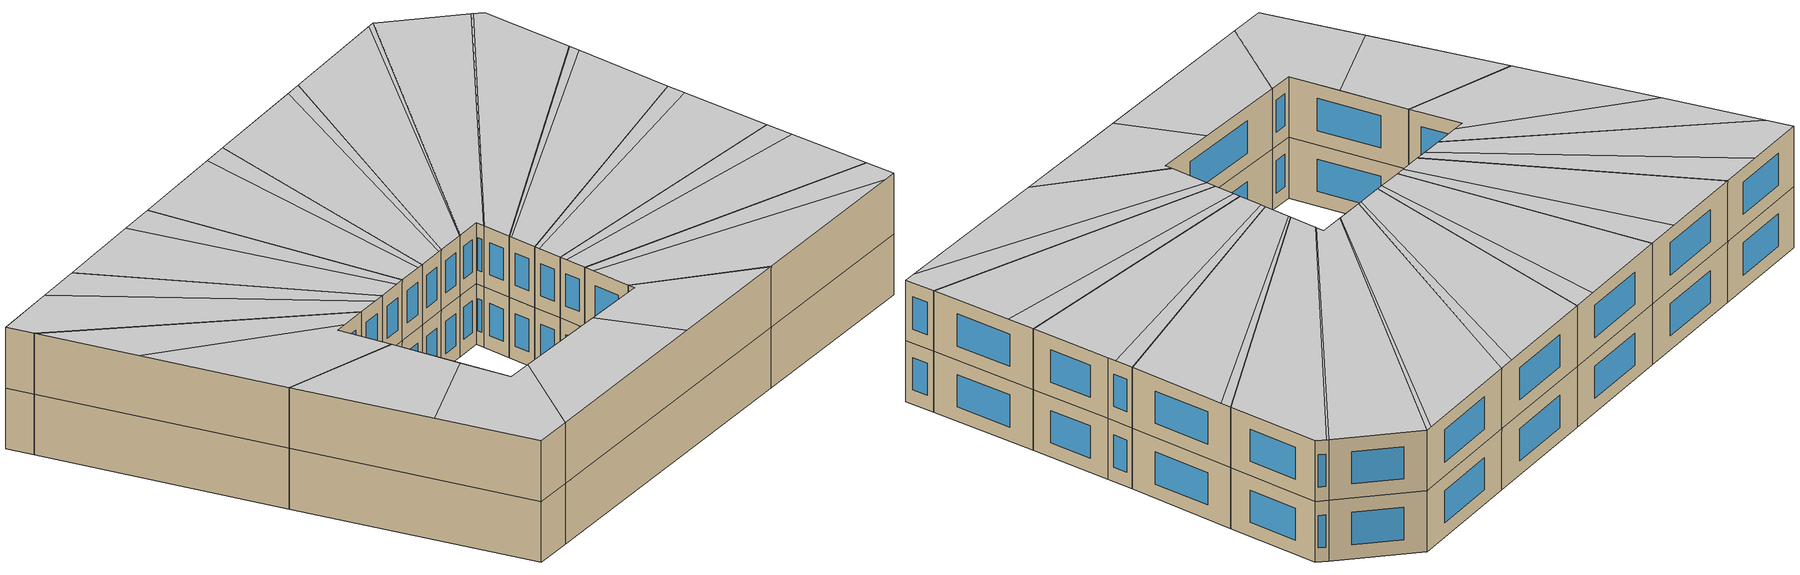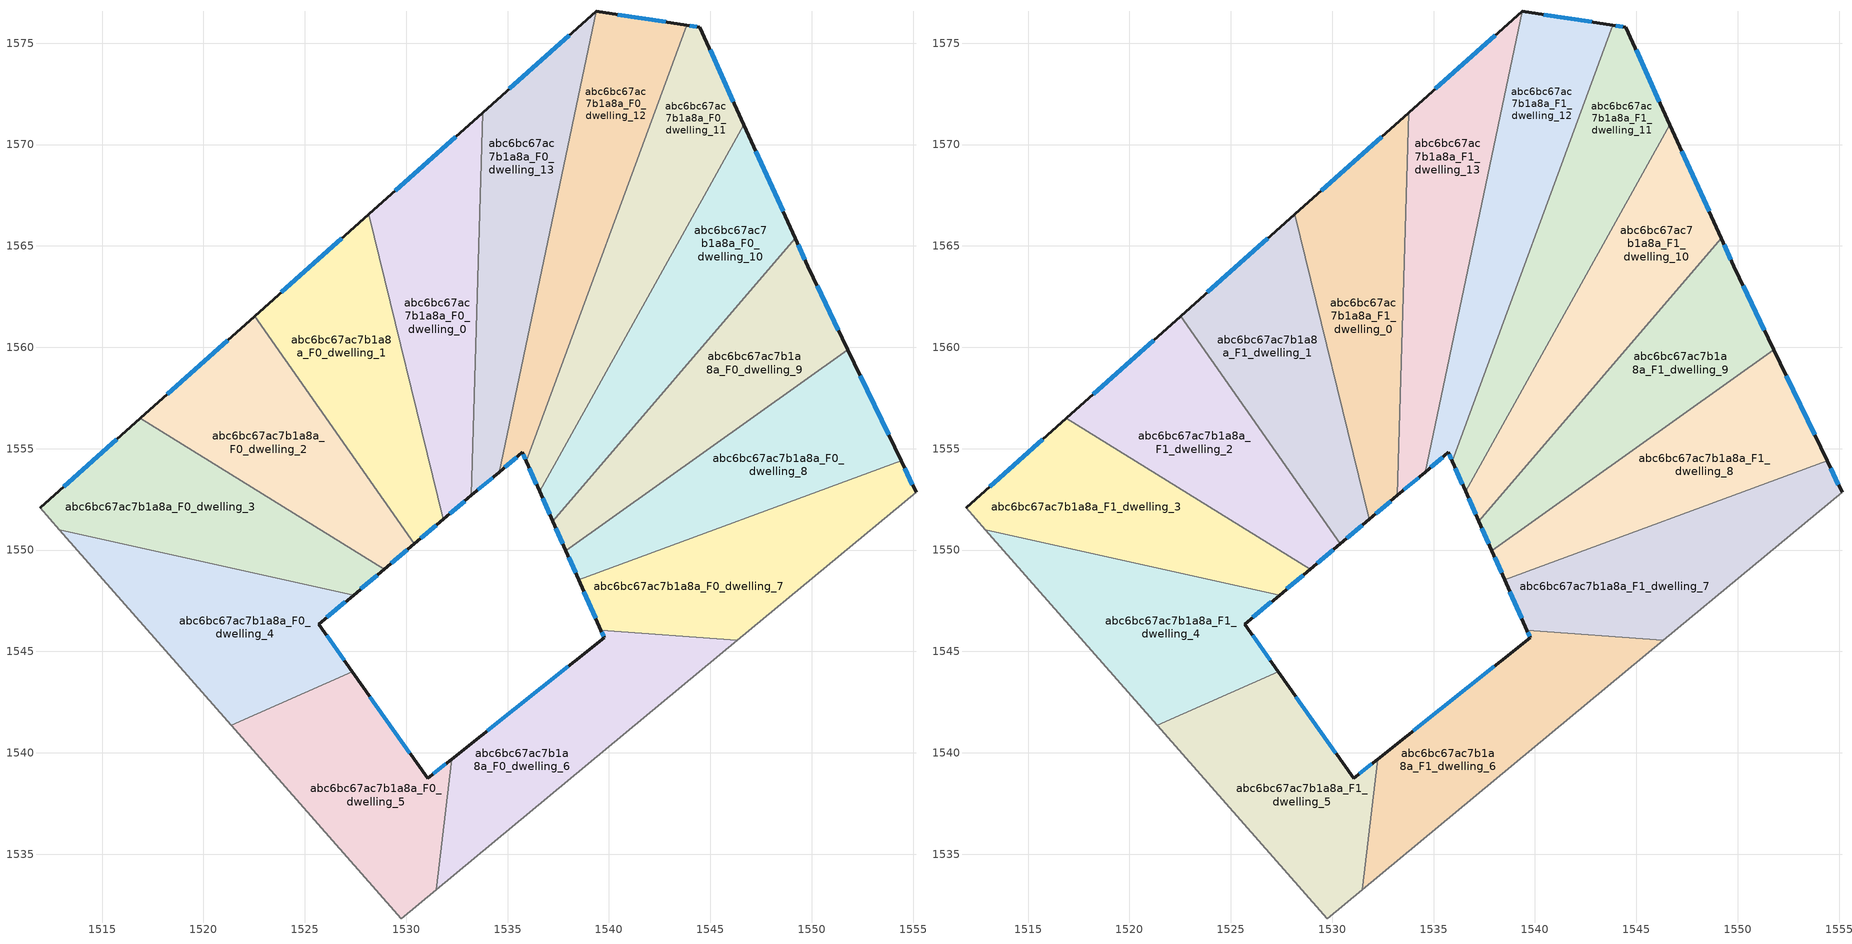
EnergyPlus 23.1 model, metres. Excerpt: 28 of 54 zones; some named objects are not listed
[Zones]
abc6bc67ac7b1a8a_F0_dwelling_0
 floor ground (EU_floor_Construction): 1533.78,1571.57 1533.22,1552.69 1531.82,1551.51 1528.15,1566.55 z0
 wall outside (EU_wall_Construction): 1531.82,1551.51 1533.22,1552.69 / 1533.78,1571.57 1528.15,1566.55 z0:3
 wall to abc6bc67ac7b1a8a_F0_dwelling_1 (EU_wall_Construction): 1528.15,1566.55 1531.82,1551.51 z0:3
 wall to abc6bc67ac7b1a8a_F0_dwelling_13 (EU_wall_Construction): 1533.22,1552.69 1533.78,1571.57 z0:3
 window (EU_Window_Construction): 1532.15,1551.79 1532.89,1552.41 / 1532.45,1570.4 1529.47,1567.73 z0.7:2.3
abc6bc67ac7b1a8a_F0_dwelling_1
 floor ground (EU_floor_Construction): 1528.15,1566.55 1531.82,1551.51 1530.39,1550.3 1522.52,1561.53 z0
 wall outside (EU_wall_Construction): 1530.39,1550.3 1531.82,1551.51 / 1528.15,1566.55 1522.52,1561.53 z0:3
 wall to abc6bc67ac7b1a8a_F0_dwelling_2 (EU_wall_Construction): 1522.52,1561.53 1530.39,1550.3 z0:3
 window (EU_Window_Construction): 1530.72,1550.59 1531.48,1551.23 / 1526.83,1565.37 1523.84,1562.71 z0.7:2.3
abc6bc67ac7b1a8a_F0_dwelling_10
 floor ground (EU_floor_Construction): 1546.65,1570.99 1549.18,1565.39 1537.23,1551.43 1536.58,1552.9 z0
 wall outside (EU_wall_Construction): 1536.58,1552.9 1537.23,1551.43 / 1549.18,1565.39 1546.65,1570.99 z0:3
 wall to abc6bc67ac7b1a8a_F0_dwelling_11 (EU_wall_Construction): 1546.65,1570.99 1536.58,1552.9 z0:3
 wall to abc6bc67ac7b1a8a_F0_dwelling_9 (EU_wall_Construction): 1537.23,1551.43 1549.18,1565.39 z0:3
 window (EU_Window_Construction): 1536.73,1552.55 1537.07,1551.77 / 1548.59,1566.7 1547.25,1569.67 z0.7:2.3
abc6bc67ac7b1a8a_F0_dwelling_11
 floor ground (EU_floor_Construction): 1544.48,1575.79 1546.65,1570.99 1536.58,1552.9 1535.92,1554.38 1543.85,1575.89 z0
 wall outside (EU_wall_Construction): 1535.92,1554.38 1536.58,1552.9 / 1546.65,1570.99 1544.48,1575.79 1543.85,1575.89 z0:3
 wall to abc6bc67ac7b1a8a_F0_dwelling_12 (EU_wall_Construction): 1543.85,1575.89 1535.92,1554.38 z0:3
 window (EU_Window_Construction): 1536.08,1554.03 1536.42,1553.24 / 1544.33,1575.82 1544,1575.87 / 1546.14,1572.11 1544.99,1574.66 z0.7:2.3
abc6bc67ac7b1a8a_F0_dwelling_12
 floor ground (EU_floor_Construction): 1543.85,1575.89 1535.92,1554.38 1535.73,1554.82 1534.58,1553.84 1539.39,1576.56 z0
 wall outside (EU_wall_Construction): 1534.58,1553.84 1535.73,1554.82 1535.92,1554.38 / 1543.85,1575.89 1539.39,1576.56 z0:3
 wall to abc6bc67ac7b1a8a_F0_dwelling_13 (EU_wall_Construction): 1539.39,1576.56 1534.58,1553.84 z0:3
 window (EU_Window_Construction): 1535.78,1554.71 1535.88,1554.48 / 1534.85,1554.07 1535.46,1554.59 / 1542.8,1576.05 1540.43,1576.4 z0.7:2.3
abc6bc67ac7b1a8a_F0_dwelling_13
 floor ground (EU_floor_Construction): 1539.39,1576.56 1534.58,1553.84 1533.22,1552.69 1533.78,1571.57 1539.37,1576.57 z0
 wall outside (EU_wall_Construction): 1533.22,1552.69 1534.58,1553.84 / 1539.39,1576.56 1539.37,1576.57 1533.78,1571.57 z0:3
 window (EU_Window_Construction): 1533.54,1552.96 1534.26,1553.57 / 1538.05,1575.39 1535.09,1572.75 z0.7:2.3
abc6bc67ac7b1a8a_F0_dwelling_2
 floor ground (EU_floor_Construction): 1522.52,1561.53 1530.39,1550.3 1528.92,1549.07 1516.88,1556.49 z0
 wall outside (EU_wall_Construction): 1528.92,1549.07 1530.39,1550.3 / 1522.52,1561.53 1516.88,1556.49 z0:3
 wall to abc6bc67ac7b1a8a_F0_dwelling_3 (EU_wall_Construction): 1516.88,1556.49 1528.92,1549.07 z0:3
 window (EU_Window_Construction): 1529.27,1549.36 1530.04,1550.01 / 1521.2,1560.35 1518.2,1557.68 z0.7:2.3
abc6bc67ac7b1a8a_F0_dwelling_3
 floor ground (EU_floor_Construction): 1528.92,1549.07 1527.4,1547.78 1512.88,1551.01 1511.94,1552.08 1516.88,1556.49 z0
 wall outside (EU_wall_Construction): 1527.4,1547.78 1528.92,1549.07 / 1516.88,1556.49 1511.94,1552.08 z0:3
 wall to abc6bc67ac7b1a8a_F0_dwelling_4 (EU_wall_Construction): 1512.88,1551.01 1527.4,1547.78 z0:3
 wall adiabatic (EU_wall_Construction): 1511.94,1552.08 1512.88,1551.01 z0:3
 window (EU_Window_Construction): 1527.76,1548.08 1528.57,1548.76 / 1515.72,1555.46 1513.1,1553.12 z0.7:2.3
abc6bc67ac7b1a8a_F0_dwelling_4
 floor ground (EU_floor_Construction): 1527.4,1547.78 1525.69,1546.34 1527.34,1544.01 1521.37,1541.36 1512.88,1551.01 z0
 wall outside (EU_wall_Construction): 1527.34,1544.01 1525.69,1546.34 1527.4,1547.78 z0:3
 wall to abc6bc67ac7b1a8a_F0_dwelling_5 (EU_wall_Construction): 1521.37,1541.36 1527.34,1544.01 z0:3
 wall adiabatic (EU_wall_Construction): 1512.88,1551.01 1521.37,1541.36 z0:3
 window (EU_Window_Construction): 1526.09,1546.68 1527,1547.44 / 1526.95,1544.55 1526.08,1545.79 z0.7:2.3
abc6bc67ac7b1a8a_F0_dwelling_5
 floor ground (EU_floor_Construction): 1532.24,1539.69 1531.49,1533.26 1529.76,1531.83 1521.37,1541.36 1527.34,1544.01 1531.06,1538.75 z0
 wall outside (EU_wall_Construction): 1532.24,1539.69 1531.06,1538.75 1527.34,1544.01 z0:3
 wall to abc6bc67ac7b1a8a_F0_dwelling_6 (EU_wall_Construction): 1531.49,1533.26 1532.24,1539.69 z0:3
 wall adiabatic (EU_wall_Construction): 1521.37,1541.36 1529.76,1531.83 1531.49,1533.26 z0:3
 window (EU_Window_Construction): 1530.18,1539.99 1528.21,1542.77 / 1531.96,1539.47 1531.34,1538.97 z0.7:2.3
abc6bc67ac7b1a8a_F0_dwelling_6
 floor ground (EU_floor_Construction): 1546.32,1545.54 1531.49,1533.26 1532.24,1539.69 1539.78,1545.67 1539.61,1546.04 z0
 wall outside (EU_wall_Construction): 1539.61,1546.04 1539.78,1545.67 1532.24,1539.69 z0:3
 wall to abc6bc67ac7b1a8a_F0_dwelling_7 (EU_wall_Construction): 1546.32,1545.54 1539.61,1546.04 z0:3
 wall adiabatic (EU_wall_Construction): 1531.49,1533.26 1546.32,1545.54 z0:3
 window (EU_Window_Construction): 1538.01,1544.26 1534.01,1541.09 / 1539.65,1545.95 1539.74,1545.75 z0.7:2.3
abc6bc67ac7b1a8a_F0_dwelling_7
 floor ground (EU_floor_Construction): 1554.41,1554.39 1555.15,1552.86 1546.32,1545.54 1539.61,1546.04 1538.5,1548.54 z0
 wall outside (EU_wall_Construction): 1538.5,1548.54 1539.61,1546.04 / 1555.15,1552.86 1554.41,1554.39 z0:3
 wall to abc6bc67ac7b1a8a_F0_dwelling_8 (EU_wall_Construction): 1554.41,1554.39 1538.5,1548.54 z0:3
 wall adiabatic (EU_wall_Construction): 1546.32,1545.54 1555.15,1552.86 z0:3
 window (EU_Window_Construction): 1538.76,1547.96 1539.35,1546.63 / 1554.97,1553.22 1554.58,1554.03 z0.7:2.3
abc6bc67ac7b1a8a_F0_dwelling_8
 floor ground (EU_floor_Construction): 1551.78,1559.88 1554.41,1554.39 1538.5,1548.54 1537.87,1549.97 z0
 wall outside (EU_wall_Construction): 1537.87,1549.97 1538.5,1548.54 / 1554.41,1554.39 1551.78,1559.88 z0:3
 wall to abc6bc67ac7b1a8a_F0_dwelling_9 (EU_wall_Construction): 1551.78,1559.88 1537.87,1549.97 z0:3
 window (EU_Window_Construction): 1538.02,1549.64 1538.35,1548.88 / 1553.79,1555.68 1552.4,1558.59 z0.7:2.3
abc6bc67ac7b1a8a_F0_dwelling_9
 floor ground (EU_floor_Construction): 1549.81,1564 1551.78,1559.88 1537.87,1549.97 1537.23,1551.43 1549.18,1565.39 z0
 wall outside (EU_wall_Construction): 1537.23,1551.43 1537.87,1549.97 / 1551.78,1559.88 1549.81,1564 1549.18,1565.39 z0:3
 window (EU_Window_Construction): 1537.38,1551.09 1537.72,1550.32 / 1549.66,1564.32 1549.33,1565.06 / 1551.32,1560.84 1550.27,1563.03 z0.7:2.3
abc6bc67ac7b1a8a_F1_dwelling_0
 floor to abc6bc67ac7b1a8a_F0_dwelling_0 (EU_floor_Construction): 1533.78,1571.57 1533.22,1552.69 1531.82,1551.51 1528.15,1566.55 z3
 wall outside (EU_wall_Construction): 1531.82,1551.51 1533.22,1552.69 / 1533.78,1571.57 1528.15,1566.55 z3:6
 wall to abc6bc67ac7b1a8a_F1_dwelling_1 (EU_wall_Construction): 1528.15,1566.55 1531.82,1551.51 z3:6
 wall to abc6bc67ac7b1a8a_F1_dwelling_13 (EU_wall_Construction): 1533.22,1552.69 1533.78,1571.57 z3:6
 window (EU_Window_Construction): 1532.15,1551.79 1532.89,1552.41 / 1532.45,1570.4 1529.47,1567.73 z3.7:5.3
 ceiling to abc6bc67ac7b1a8a_F2_dwelling_0 (EU_floor_Construction): 1533.03,1552.54 1533.03,1570.91 1528.15,1566.55 1531.82,1551.51 z6
 ceiling to abc6bc67ac7b1a8a_F2_dwelling_12 (EU_floor_Construction): 1533.22,1552.69 1533.78,1571.57 1533.03,1570.91 1533.03,1552.54 z6
abc6bc67ac7b1a8a_F1_dwelling_1
 floor to abc6bc67ac7b1a8a_F0_dwelling_1 (EU_floor_Construction): 1528.15,1566.55 1531.82,1551.51 1530.39,1550.3 1522.52,1561.53 z3
 wall outside (EU_wall_Construction): 1530.39,1550.3 1531.82,1551.51 / 1528.15,1566.55 1522.52,1561.53 z3:6
 wall to abc6bc67ac7b1a8a_F1_dwelling_2 (EU_wall_Construction): 1522.52,1561.53 1530.39,1550.3 z3:6
 window (EU_Window_Construction): 1530.72,1550.59 1531.48,1551.23 / 1526.83,1565.37 1523.84,1562.71 z3.7:5.3
 ceiling to abc6bc67ac7b1a8a_F2_dwelling_1 (EU_floor_Construction): 1531.52,1551.26 1526.98,1565.5 1522.52,1561.53 1530.39,1550.3 z6
 ceiling to abc6bc67ac7b1a8a_F2_dwelling_0 (EU_floor_Construction): 1531.82,1551.51 1528.15,1566.55 1526.98,1565.5 1531.52,1551.26 z6
abc6bc67ac7b1a8a_F1_dwelling_10
 floor to abc6bc67ac7b1a8a_F0_dwelling_10 (EU_floor_Construction): 1546.65,1570.99 1549.18,1565.39 1537.23,1551.43 1536.58,1552.9 z3
 wall outside (EU_wall_Construction): 1536.58,1552.9 1537.23,1551.43 / 1549.18,1565.39 1546.65,1570.99 z3:6
 wall to abc6bc67ac7b1a8a_F1_dwelling_11 (EU_wall_Construction): 1546.65,1570.99 1536.58,1552.9 z3:6
 wall to abc6bc67ac7b1a8a_F1_dwelling_9 (EU_wall_Construction): 1537.23,1551.43 1549.18,1565.39 z3:6
 window (EU_Window_Construction): 1536.73,1552.55 1537.07,1551.77 / 1548.59,1566.7 1547.25,1569.67 z3.7:5.3
 ceiling to abc6bc67ac7b1a8a_F2_dwelling_9 (EU_floor_Construction): 1537.23,1551.43 1549.18,1565.39 1546.9,1570.43 1536.64,1552.75 z6
 ceiling to abc6bc67ac7b1a8a_F2_dwelling_10 (EU_floor_Construction): 1536.64,1552.75 1546.9,1570.43 1546.65,1570.98 1536.58,1552.9 z6
abc6bc67ac7b1a8a_F1_dwelling_11
 floor to abc6bc67ac7b1a8a_F0_dwelling_11 (EU_floor_Construction): 1544.48,1575.79 1546.65,1570.99 1536.58,1552.9 1535.92,1554.38 1543.85,1575.89 z3
 wall outside (EU_wall_Construction): 1535.92,1554.38 1536.58,1552.9 / 1546.65,1570.99 1544.48,1575.79 1543.85,1575.89 z3:6
 wall to abc6bc67ac7b1a8a_F1_dwelling_12 (EU_wall_Construction): 1543.85,1575.89 1535.92,1554.38 z3:6
 window (EU_Window_Construction): 1536.08,1554.03 1536.42,1553.24 / 1544.33,1575.82 1544,1575.87 / 1546.14,1572.11 1544.99,1574.66 z3.7:5.3
 ceiling to abc6bc67ac7b1a8a_F2_dwelling_11 (EU_floor_Construction): 1535.94,1554.34 1543.95,1575.87 1543.85,1575.89 1535.92,1554.38 z6
 ceiling adiabatic (EU_roof_Construction): 1536.58,1552.9 1546.65,1570.99 1544.48,1575.79 1543.85,1575.89 1543.95,1575.87 1535.94,1554.34 1535.92,1554.38 z6
abc6bc67ac7b1a8a_F1_dwelling_12
 floor to abc6bc67ac7b1a8a_F0_dwelling_12 (EU_floor_Construction): 1543.85,1575.89 1535.92,1554.38 1535.73,1554.82 1534.58,1553.84 1539.39,1576.56 z3
 wall outside (EU_wall_Construction): 1534.58,1553.84 1535.73,1554.82 1535.92,1554.38 / 1543.85,1575.89 1539.39,1576.56 z3:6
 wall to abc6bc67ac7b1a8a_F1_dwelling_13 (EU_wall_Construction): 1539.39,1576.56 1534.58,1553.84 z3:6
 window (EU_Window_Construction): 1535.78,1554.71 1535.88,1554.48 / 1534.85,1554.07 1535.46,1554.59 / 1542.8,1576.05 1540.43,1576.4 z3.7:5.3
 ceiling to abc6bc67ac7b1a8a_F2_dwelling_11 (EU_floor_Construction): 1535.92,1554.38 1543.85,1575.89 1539.39,1576.56 1534.58,1553.85 1535.73,1554.82 z6
abc6bc67ac7b1a8a_F1_dwelling_13
 floor to abc6bc67ac7b1a8a_F0_dwelling_13 (EU_floor_Construction): 1539.39,1576.56 1534.58,1553.84 1533.22,1552.69 1533.78,1571.57 1539.37,1576.57 z3
 wall outside (EU_wall_Construction): 1533.22,1552.69 1534.58,1553.84 / 1539.39,1576.56 1539.37,1576.57 1533.78,1571.57 z3:6
 window (EU_Window_Construction): 1533.54,1552.96 1534.26,1553.57 / 1538.05,1575.39 1535.09,1572.75 z3.7:5.3
 ceiling to abc6bc67ac7b1a8a_F2_dwelling_12 (EU_floor_Construction): 1534.51,1553.78 1539.08,1576.31 1533.78,1571.57 1533.22,1552.69 z6
 ceiling to abc6bc67ac7b1a8a_F2_dwelling_11 (EU_floor_Construction): 1534.58,1553.85 1539.39,1576.56 1539.37,1576.57 1539.08,1576.31 1534.51,1553.78 z6
abc6bc67ac7b1a8a_F1_dwelling_2
 floor to abc6bc67ac7b1a8a_F0_dwelling_2 (EU_floor_Construction): 1522.52,1561.53 1530.39,1550.3 1528.92,1549.07 1516.88,1556.49 z3
 wall outside (EU_wall_Construction): 1528.92,1549.07 1530.39,1550.3 / 1522.52,1561.53 1516.88,1556.49 z3:6
 wall to abc6bc67ac7b1a8a_F1_dwelling_3 (EU_wall_Construction): 1516.88,1556.49 1528.92,1549.07 z3:6
 window (EU_Window_Construction): 1529.27,1549.36 1530.04,1550.01 / 1521.2,1560.35 1518.2,1557.68 z3.7:5.3
 ceiling to abc6bc67ac7b1a8a_F2_dwelling_2 (EU_floor_Construction): 1529.97,1549.95 1520.91,1560.09 1516.88,1556.49 1528.92,1549.07 z6
 ceiling to abc6bc67ac7b1a8a_F2_dwelling_1 (EU_floor_Construction): 1530.39,1550.3 1522.52,1561.53 1520.91,1560.09 1529.97,1549.95 z6
abc6bc67ac7b1a8a_F1_dwelling_3
 floor to abc6bc67ac7b1a8a_F0_dwelling_3 (EU_floor_Construction): 1528.92,1549.07 1527.4,1547.78 1512.88,1551.01 1511.94,1552.08 1516.88,1556.49 z3
 wall outside (EU_wall_Construction): 1527.4,1547.78 1528.92,1549.07 / 1516.88,1556.49 1511.94,1552.08 z3:6
 wall to abc6bc67ac7b1a8a_F1_dwelling_4 (EU_wall_Construction): 1512.88,1551.01 1527.4,1547.78 z3:6
 wall adiabatic (EU_wall_Construction): 1511.94,1552.08 1512.88,1551.01 z3:6
 window (EU_Window_Construction): 1527.76,1548.08 1528.57,1548.76 / 1515.72,1555.46 1513.1,1553.12 z3.7:5.3
 ceiling to abc6bc67ac7b1a8a_F2_dwelling_3 (EU_floor_Construction): 1528.38,1548.61 1514.83,1554.67 1511.94,1552.08 1512.88,1551.01 1527.4,1547.78 z6
 ceiling to abc6bc67ac7b1a8a_F2_dwelling_2 (EU_floor_Construction): 1528.92,1549.07 1516.88,1556.49 1514.83,1554.67 1528.38,1548.61 z6
abc6bc67ac7b1a8a_F1_dwelling_4
 floor to abc6bc67ac7b1a8a_F0_dwelling_4 (EU_floor_Construction): 1527.4,1547.78 1525.69,1546.34 1527.34,1544.01 1521.37,1541.36 1512.88,1551.01 z3
 wall outside (EU_wall_Construction): 1527.34,1544.01 1525.69,1546.34 1527.4,1547.78 z3:6
 wall to abc6bc67ac7b1a8a_F1_dwelling_5 (EU_wall_Construction): 1521.37,1541.36 1527.34,1544.01 z3:6
 wall adiabatic (EU_wall_Construction): 1512.88,1551.01 1521.37,1541.36 z3:6
 window (EU_Window_Construction): 1526.09,1546.68 1527,1547.44 / 1526.95,1544.55 1526.08,1545.79 z3.7:5.3
 ceiling to abc6bc67ac7b1a8a_F2_dwelling_4 (EU_floor_Construction): 1527.34,1544.01 1525.69,1546.34 1526.18,1546.75 1516.36,1547.07 1521.37,1541.36 z6
 ceiling to abc6bc67ac7b1a8a_F2_dwelling_3 (EU_floor_Construction): 1527.4,1547.78 1512.88,1551.01 1516.36,1547.07 1526.18,1546.75 z6
abc6bc67ac7b1a8a_F1_dwelling_5
 floor to abc6bc67ac7b1a8a_F0_dwelling_5 (EU_floor_Construction): 1532.24,1539.69 1531.49,1533.26 1529.76,1531.83 1521.37,1541.36 1527.34,1544.01 1531.06,1538.75 z3
 wall outside (EU_wall_Construction): 1532.24,1539.69 1531.06,1538.75 1527.34,1544.01 z3:6
 wall to abc6bc67ac7b1a8a_F1_dwelling_6 (EU_wall_Construction): 1531.49,1533.26 1532.24,1539.69 z3:6
 wall adiabatic (EU_wall_Construction): 1521.37,1541.36 1529.76,1531.83 1531.49,1533.26 z3:6
 window (EU_Window_Construction): 1530.18,1539.99 1528.21,1542.77 / 1531.96,1539.47 1531.34,1538.97 z3.7:5.3
 ceiling to abc6bc67ac7b1a8a_F2_dwelling_5 (EU_floor_Construction): 1531.49,1533.26 1532.24,1539.69 1531.06,1538.75 1529.48,1540.98 1526.21,1535.86 1529.76,1531.83 z6
 ceiling to abc6bc67ac7b1a8a_F2_dwelling_4 (EU_floor_Construction): 1526.21,1535.86 1529.48,1540.98 1527.34,1544.01 1521.37,1541.36 z6
abc6bc67ac7b1a8a_F1_dwelling_6
 floor to abc6bc67ac7b1a8a_F0_dwelling_6 (EU_floor_Construction): 1546.32,1545.54 1531.49,1533.26 1532.24,1539.69 1539.78,1545.67 1539.61,1546.04 z3
 wall outside (EU_wall_Construction): 1539.61,1546.04 1539.78,1545.67 1532.24,1539.69 z3:6
 wall to abc6bc67ac7b1a8a_F1_dwelling_7 (EU_wall_Construction): 1546.32,1545.54 1539.61,1546.04 z3:6
 wall adiabatic (EU_wall_Construction): 1531.49,1533.26 1546.32,1545.54 z3:6
 window (EU_Window_Construction): 1538.01,1544.26 1534.01,1541.09 / 1539.65,1545.95 1539.74,1545.75 z3.7:5.3
 ceiling to abc6bc67ac7b1a8a_F2_dwelling_6 (EU_floor_Construction): 1546.32,1545.54 1539.61,1546.04 1539.78,1545.67 1536.85,1543.35 1540.25,1540.51 z6
 ceiling to abc6bc67ac7b1a8a_F2_dwelling_5 (EU_floor_Construction): 1540.25,1540.51 1536.85,1543.35 1532.24,1539.69 1531.49,1533.26 z6
abc6bc67ac7b1a8a_F1_dwelling_7
 floor to abc6bc67ac7b1a8a_F0_dwelling_7 (EU_floor_Construction): 1554.41,1554.39 1555.15,1552.86 1546.32,1545.54 1539.61,1546.04 1538.5,1548.54 z3
 wall outside (EU_wall_Construction): 1538.5,1548.54 1539.61,1546.04 / 1555.15,1552.86 1554.41,1554.39 z3:6
 wall to abc6bc67ac7b1a8a_F1_dwelling_8 (EU_wall_Construction): 1554.41,1554.39 1538.5,1548.54 z3:6
 wall adiabatic (EU_wall_Construction): 1546.32,1545.54 1555.15,1552.86 z3:6
 window (EU_Window_Construction): 1538.76,1547.96 1539.35,1546.63 / 1554.97,1553.22 1554.58,1554.03 z3.7:5.3
 ceiling to abc6bc67ac7b1a8a_F2_dwelling_7 (EU_floor_Construction): 1554.59,1552.4 1555.15,1552.86 1554.41,1554.39 1538.5,1548.54 1538.71,1548.08 z6
 ceiling to abc6bc67ac7b1a8a_F2_dwelling_6 (EU_floor_Construction): 1554.59,1552.4 1538.71,1548.08 1539.61,1546.04 1546.32,1545.54 z6
abc6bc67ac7b1a8a_F1_dwelling_8
 floor to abc6bc67ac7b1a8a_F0_dwelling_8 (EU_floor_Construction): 1551.78,1559.88 1554.41,1554.39 1538.5,1548.54 1537.87,1549.97 z3
 wall outside (EU_wall_Construction): 1537.87,1549.97 1538.5,1548.54 / 1554.41,1554.39 1551.78,1559.88 z3:6
 wall to abc6bc67ac7b1a8a_F1_dwelling_9 (EU_wall_Construction): 1551.78,1559.88 1537.87,1549.97 z3:6
 window (EU_Window_Construction): 1538.02,1549.64 1538.35,1548.88 / 1553.79,1555.68 1552.4,1558.59 z3.7:5.3
 ceiling to abc6bc67ac7b1a8a_F2_dwelling_8 (EU_floor_Construction): 1552.45,1558.49 1551.78,1559.88 1537.87,1549.97 1538.03,1549.61 z6
 ceiling to abc6bc67ac7b1a8a_F2_dwelling_7 (EU_floor_Construction): 1554.41,1554.39 1552.45,1558.49 1538.03,1549.61 1538.5,1548.54 z6
abc6bc67ac7b1a8a_F1_dwelling_9
 floor to abc6bc67ac7b1a8a_F0_dwelling_9 (EU_floor_Construction): 1549.81,1564 1551.78,1559.88 1537.87,1549.97 1537.23,1551.43 1549.18,1565.39 z3
 wall outside (EU_wall_Construction): 1537.23,1551.43 1537.87,1549.97 / 1551.78,1559.88 1549.81,1564 1549.18,1565.39 z3:6
 window (EU_Window_Construction): 1537.38,1551.09 1537.72,1550.32 / 1549.66,1564.32 1549.33,1565.06 / 1551.32,1560.84 1550.27,1563.03 z3.7:5.3
 ceiling to abc6bc67ac7b1a8a_F2_dwelling_8 (EU_floor_Construction): 1551.78,1559.88 1549.81,1564 1549.62,1564.41 1537.34,1551.17 1537.87,1549.97 z6
 ceiling to abc6bc67ac7b1a8a_F2_dwelling_9 (EU_floor_Construction): 1537.34,1551.17 1549.62,1564.41 1549.18,1565.39 1537.23,1551.43 z6
[Building]
EU S2 Campaign: North Axis=0; Terrain=City; Solar Distribution=FullExterior
[Site:Location]
Budapest.Ferenc.Liszt.Intl.AP: Latitude=47.437; Longitude=19.256; Time Zone=1; Elevation=185
[SizingPeriod:WeatherFileDays]
AnnualSizingPeriod: Begin Month=1; Begin Day of Month=1; End Month=12; End Day of Month=31; Day of Week for Start Day=Monday; Use Weather File Daylight Saving Period=No; Use Weather File Rain and Snow Indicators=No
[MATERIAL]
EU_InternalMass_Material: Roughness=MediumRough; Thickness=0.1; Conductivity=1; Density=1800; Specific Heat=900; Thermal Absorptance=0.9; Solar Absorptance=0.7; Visible Absorptance=0.7
[MATERIAL:NOMASS] Roughness=MediumRough; Thermal Absorptance=0.9; Solar Absorptance=0.7; Visible Absorptance=0.7
Name | Thermal Resistance
EU_wall_NoMass | 0.832559
EU_roof_NoMass | 1.39638
EU_floor_NoMass | 0.872794
[WINDOWMATERIAL:SIMPLEGLAZINGSYSTEM]
EU_Window_SimpleGlazing: UFactor=2.79869; Solar Heat Gain Coefficient=0.75; Visible Transmittance=0.75
[CONSTRUCTION]
EU_wall_Construction: EU_wall_NoMass
EU_roof_Construction: EU_roof_NoMass
EU_floor_Construction: EU_floor_NoMass
EU_Window_Construction: EU_Window_SimpleGlazing
EU_InternalMass_Construction: EU_InternalMass_Material
[ZONE] Type=1; Multiplier=1; Ceiling Height=autocalculate; Floor Area=autocalculate; Part of Total Floor Area=Yes
Name | Volume
abc6bc67ac7b1a8a_F0_dwelling_0; abc6bc67ac7b1a8a_F1_dwelling_0; abc6bc67ac7b1a8a_F0_dwelling_3; abc6bc67ac7b1a8a_F1_dwelling_3 | 193.026
abc6bc67ac7b1a8a_F0_dwelling_1; abc6bc67ac7b1a8a_F1_dwelling_1 | 193.064
abc6bc67ac7b1a8a_F0_dwelling_10; abc6bc67ac7b1a8a_F1_dwelling_10 | 193.025
abc6bc67ac7b1a8a_F0_dwelling_11; abc6bc67ac7b1a8a_F1_dwelling_11 | 193.082
abc6bc67ac7b1a8a_F0_dwelling_12; abc6bc67ac7b1a8a_F1_dwelling_12 | 193.001
abc6bc67ac7b1a8a_F0_dwelling_13; abc6bc67ac7b1a8a_F1_dwelling_13 | 193.093
abc6bc67ac7b1a8a_F0_dwelling_2; abc6bc67ac7b1a8a_F1_dwelling_2; abc6bc67ac7b1a8a_F0_dwelling_4; abc6bc67ac7b1a8a_F1_dwelling_4 | 193.053
abc6bc67ac7b1a8a_F0_dwelling_5; abc6bc67ac7b1a8a_F1_dwelling_5 | 193.032
abc6bc67ac7b1a8a_F0_dwelling_6; abc6bc67ac7b1a8a_F1_dwelling_6 | 193.055
abc6bc67ac7b1a8a_F0_dwelling_7; abc6bc67ac7b1a8a_F1_dwelling_7 | 193.036
abc6bc67ac7b1a8a_F0_dwelling_8; abc6bc67ac7b1a8a_F1_dwelling_8 | 193.071
abc6bc67ac7b1a8a_F0_dwelling_9; abc6bc67ac7b1a8a_F1_dwelling_9 | 193.051
[INTERNALMASS] Construction=EU_InternalMass_Construction
Name | Zone or ZoneList | Surface Area
abc6bc67ac7b1a8a_F0_dwelling_0_EU_InternalMass | abc6bc67ac7b1a8a_F0_dwelling_0 | 64.3419
abc6bc67ac7b1a8a_F0_dwelling_1_EU_InternalMass | abc6bc67ac7b1a8a_F0_dwelling_1 | 64.3545
abc6bc67ac7b1a8a_F0_dwelling_2_EU_InternalMass | abc6bc67ac7b1a8a_F0_dwelling_2 | 64.351
abc6bc67ac7b1a8a_F0_dwelling_3_EU_InternalMass | abc6bc67ac7b1a8a_F0_dwelling_3 | 64.3418
abc6bc67ac7b1a8a_F0_dwelling_4_EU_InternalMass | abc6bc67ac7b1a8a_F0_dwelling_4 | 64.3508
abc6bc67ac7b1a8a_F0_dwelling_5_EU_InternalMass | abc6bc67ac7b1a8a_F0_dwelling_5 | 64.3439
abc6bc67ac7b1a8a_F0_dwelling_6_EU_InternalMass | abc6bc67ac7b1a8a_F0_dwelling_6 | 64.3515
abc6bc67ac7b1a8a_F0_dwelling_7_EU_InternalMass | abc6bc67ac7b1a8a_F0_dwelling_7 | 64.3453
abc6bc67ac7b1a8a_F0_dwelling_8_EU_InternalMass | abc6bc67ac7b1a8a_F0_dwelling_8 | 64.3571
abc6bc67ac7b1a8a_F0_dwelling_9_EU_InternalMass | abc6bc67ac7b1a8a_F0_dwelling_9 | 64.3504
abc6bc67ac7b1a8a_F0_dwelling_10_EU_InternalMass | abc6bc67ac7b1a8a_F0_dwelling_10 | 64.3413
abc6bc67ac7b1a8a_F0_dwelling_11_EU_InternalMass | abc6bc67ac7b1a8a_F0_dwelling_11 | 64.3609
abc6bc67ac7b1a8a_F0_dwelling_12_EU_InternalMass | abc6bc67ac7b1a8a_F0_dwelling_12 | 64.3337
abc6bc67ac7b1a8a_F0_dwelling_13_EU_InternalMass | abc6bc67ac7b1a8a_F0_dwelling_13 | 64.3642
abc6bc67ac7b1a8a_F1_dwelling_0_EU_InternalMass | abc6bc67ac7b1a8a_F1_dwelling_0 | 64.3419
abc6bc67ac7b1a8a_F1_dwelling_1_EU_InternalMass | abc6bc67ac7b1a8a_F1_dwelling_1 | 64.3545
abc6bc67ac7b1a8a_F1_dwelling_2_EU_InternalMass | abc6bc67ac7b1a8a_F1_dwelling_2 | 64.351
abc6bc67ac7b1a8a_F1_dwelling_3_EU_InternalMass | abc6bc67ac7b1a8a_F1_dwelling_3 | 64.3418
abc6bc67ac7b1a8a_F1_dwelling_4_EU_InternalMass | abc6bc67ac7b1a8a_F1_dwelling_4 | 64.3508
abc6bc67ac7b1a8a_F1_dwelling_5_EU_InternalMass | abc6bc67ac7b1a8a_F1_dwelling_5 | 64.3439
abc6bc67ac7b1a8a_F1_dwelling_6_EU_InternalMass | abc6bc67ac7b1a8a_F1_dwelling_6 | 64.3515
abc6bc67ac7b1a8a_F1_dwelling_7_EU_InternalMass | abc6bc67ac7b1a8a_F1_dwelling_7 | 64.3453
abc6bc67ac7b1a8a_F1_dwelling_8_EU_InternalMass | abc6bc67ac7b1a8a_F1_dwelling_8 | 64.3571
abc6bc67ac7b1a8a_F1_dwelling_9_EU_InternalMass | abc6bc67ac7b1a8a_F1_dwelling_9 | 64.3504
abc6bc67ac7b1a8a_F1_dwelling_10_EU_InternalMass | abc6bc67ac7b1a8a_F1_dwelling_10 | 64.3413
abc6bc67ac7b1a8a_F1_dwelling_11_EU_InternalMass | abc6bc67ac7b1a8a_F1_dwelling_11 | 64.3609
abc6bc67ac7b1a8a_F1_dwelling_12_EU_InternalMass | abc6bc67ac7b1a8a_F1_dwelling_12 | 64.3337
abc6bc67ac7b1a8a_F1_dwelling_13_EU_InternalMass | abc6bc67ac7b1a8a_F1_dwelling_13 | 64.3642
[OTHEREQUIPMENT] Fuel Type=Electricity; Design Level Calculation Method=Watts/Area; Power per Zone Floor Area=1; Fraction Latent=0; Fraction Radiant=0; Fraction Lost=0; Carbon Dioxide Generation Rate=0; EndUse Subcategory=EU_Step8_InternalGains
Name | Zone or ZoneList or Space or SpaceList | Schedule
EU_Step8_InternalGain_abc6bc67ac7b1a8a_F0_dwelling_0_f000 | abc6bc67ac7b1a8a_F0_dwelling_0 | EU_Step8_GainSchedule_abc6bc67ac7b1a8a_F0_dwelling_0_f000
EU_Step8_InternalGain_abc6bc67ac7b1a8a_F0_dwelling_1_f000 | abc6bc67ac7b1a8a_F0_dwelling_1 | EU_Step8_GainSchedule_abc6bc67ac7b1a8a_F0_dwelling_1_f000
EU_Step8_InternalGain_abc6bc67ac7b1a8a_F0_dwelling_2_f000 | abc6bc67ac7b1a8a_F0_dwelling_2 | EU_Step8_GainSchedule_abc6bc67ac7b1a8a_F0_dwelling_2_f000
EU_Step8_InternalGain_abc6bc67ac7b1a8a_F0_dwelling_3_f000 | abc6bc67ac7b1a8a_F0_dwelling_3 | EU_Step8_GainSchedule_abc6bc67ac7b1a8a_F0_dwelling_3_f000
EU_Step8_InternalGain_abc6bc67ac7b1a8a_F0_dwelling_4_f000 | abc6bc67ac7b1a8a_F0_dwelling_4 | EU_Step8_GainSchedule_abc6bc67ac7b1a8a_F0_dwelling_4_f000
EU_Step8_InternalGain_abc6bc67ac7b1a8a_F0_dwelling_5_f000 | abc6bc67ac7b1a8a_F0_dwelling_5 | EU_Step8_GainSchedule_abc6bc67ac7b1a8a_F0_dwelling_5_f000
EU_Step8_InternalGain_abc6bc67ac7b1a8a_F0_dwelling_6_f000 | abc6bc67ac7b1a8a_F0_dwelling_6 | EU_Step8_GainSchedule_abc6bc67ac7b1a8a_F0_dwelling_6_f000
EU_Step8_InternalGain_abc6bc67ac7b1a8a_F0_dwelling_7_f000 | abc6bc67ac7b1a8a_F0_dwelling_7 | EU_Step8_GainSchedule_abc6bc67ac7b1a8a_F0_dwelling_7_f000
EU_Step8_InternalGain_abc6bc67ac7b1a8a_F0_dwelling_8_f000 | abc6bc67ac7b1a8a_F0_dwelling_8 | EU_Step8_GainSchedule_abc6bc67ac7b1a8a_F0_dwelling_8_f000
EU_Step8_InternalGain_abc6bc67ac7b1a8a_F0_dwelling_9_f000 | abc6bc67ac7b1a8a_F0_dwelling_9 | EU_Step8_GainSchedule_abc6bc67ac7b1a8a_F0_dwelling_9_f000
EU_Step8_InternalGain_abc6bc67ac7b1a8a_F0_dwelling_10_f000 | abc6bc67ac7b1a8a_F0_dwelling_10 | EU_Step8_GainSchedule_abc6bc67ac7b1a8a_F0_dwelling_10_f000
EU_Step8_InternalGain_abc6bc67ac7b1a8a_F0_dwelling_11_f000 | abc6bc67ac7b1a8a_F0_dwelling_11 | EU_Step8_GainSchedule_abc6bc67ac7b1a8a_F0_dwelling_11_f000
EU_Step8_InternalGain_abc6bc67ac7b1a8a_F0_dwelling_12_f000 | abc6bc67ac7b1a8a_F0_dwelling_12 | EU_Step8_GainSchedule_abc6bc67ac7b1a8a_F0_dwelling_12_f000
EU_Step8_InternalGain_abc6bc67ac7b1a8a_F0_dwelling_13_f000 | abc6bc67ac7b1a8a_F0_dwelling_13 | EU_Step8_GainSchedule_abc6bc67ac7b1a8a_F0_dwelling_13_f000
EU_Step8_InternalGain_abc6bc67ac7b1a8a_F1_dwelling_0_f000 | abc6bc67ac7b1a8a_F1_dwelling_0 | EU_Step8_GainSchedule_abc6bc67ac7b1a8a_F1_dwelling_0_f000
EU_Step8_InternalGain_abc6bc67ac7b1a8a_F1_dwelling_1_f000 | abc6bc67ac7b1a8a_F1_dwelling_1 | EU_Step8_GainSchedule_abc6bc67ac7b1a8a_F1_dwelling_1_f000
EU_Step8_InternalGain_abc6bc67ac7b1a8a_F1_dwelling_2_f000 | abc6bc67ac7b1a8a_F1_dwelling_2 | EU_Step8_GainSchedule_abc6bc67ac7b1a8a_F1_dwelling_2_f000
EU_Step8_InternalGain_abc6bc67ac7b1a8a_F1_dwelling_3_f000 | abc6bc67ac7b1a8a_F1_dwelling_3 | EU_Step8_GainSchedule_abc6bc67ac7b1a8a_F1_dwelling_3_f000
EU_Step8_InternalGain_abc6bc67ac7b1a8a_F1_dwelling_4_f000 | abc6bc67ac7b1a8a_F1_dwelling_4 | EU_Step8_GainSchedule_abc6bc67ac7b1a8a_F1_dwelling_4_f000
EU_Step8_InternalGain_abc6bc67ac7b1a8a_F1_dwelling_5_f000 | abc6bc67ac7b1a8a_F1_dwelling_5 | EU_Step8_GainSchedule_abc6bc67ac7b1a8a_F1_dwelling_5_f000
EU_Step8_InternalGain_abc6bc67ac7b1a8a_F1_dwelling_6_f000 | abc6bc67ac7b1a8a_F1_dwelling_6 | EU_Step8_GainSchedule_abc6bc67ac7b1a8a_F1_dwelling_6_f000
EU_Step8_InternalGain_abc6bc67ac7b1a8a_F1_dwelling_7_f000 | abc6bc67ac7b1a8a_F1_dwelling_7 | EU_Step8_GainSchedule_abc6bc67ac7b1a8a_F1_dwelling_7_f000
EU_Step8_InternalGain_abc6bc67ac7b1a8a_F1_dwelling_8_f000 | abc6bc67ac7b1a8a_F1_dwelling_8 | EU_Step8_GainSchedule_abc6bc67ac7b1a8a_F1_dwelling_8_f000
EU_Step8_InternalGain_abc6bc67ac7b1a8a_F1_dwelling_9_f000 | abc6bc67ac7b1a8a_F1_dwelling_9 | EU_Step8_GainSchedule_abc6bc67ac7b1a8a_F1_dwelling_9_f000
EU_Step8_InternalGain_abc6bc67ac7b1a8a_F1_dwelling_10_f000 | abc6bc67ac7b1a8a_F1_dwelling_10 | EU_Step8_GainSchedule_abc6bc67ac7b1a8a_F1_dwelling_10_f000
EU_Step8_InternalGain_abc6bc67ac7b1a8a_F1_dwelling_11_f000 | abc6bc67ac7b1a8a_F1_dwelling_11 | EU_Step8_GainSchedule_abc6bc67ac7b1a8a_F1_dwelling_11_f000
EU_Step8_InternalGain_abc6bc67ac7b1a8a_F1_dwelling_12_f000 | abc6bc67ac7b1a8a_F1_dwelling_12 | EU_Step8_GainSchedule_abc6bc67ac7b1a8a_F1_dwelling_12_f000
EU_Step8_InternalGain_abc6bc67ac7b1a8a_F1_dwelling_13_f000 | abc6bc67ac7b1a8a_F1_dwelling_13 | EU_Step8_GainSchedule_abc6bc67ac7b1a8a_F1_dwelling_13_f000
[ZONEVENTILATION:DESIGNFLOWRATE] Schedule=EU_AlwaysOn; Design Flow Rate Calculation Method=AirChanges/Hour; Air Changes per Hour=0.475469; Ventilation Type=Natural; Fan Pressure Rise=0; Fan Total Efficiency=1; Constant Term Coefficient=1; Temperature Term Coefficient=0; Velocity Term Coefficient=0; Velocity Squared Term Coefficient=0; Minimum Indoor Temperature=-100; Maximum Indoor Temperature=100; Delta Temperature=-100; Minimum Outdoor Temperature=-100; Maximum Outdoor Temperature=100; Maximum Wind Speed=40
Name | Zone or ZoneList or Space or SpaceList
EU_ConstantAir_abc6bc67ac7b1a8a_F0_dwelling_0 | abc6bc67ac7b1a8a_F0_dwelling_0
EU_ConstantAir_abc6bc67ac7b1a8a_F0_dwelling_1 | abc6bc67ac7b1a8a_F0_dwelling_1
EU_ConstantAir_abc6bc67ac7b1a8a_F0_dwelling_2 | abc6bc67ac7b1a8a_F0_dwelling_2
EU_ConstantAir_abc6bc67ac7b1a8a_F0_dwelling_3 | abc6bc67ac7b1a8a_F0_dwelling_3
EU_ConstantAir_abc6bc67ac7b1a8a_F0_dwelling_4 | abc6bc67ac7b1a8a_F0_dwelling_4
EU_ConstantAir_abc6bc67ac7b1a8a_F0_dwelling_5 | abc6bc67ac7b1a8a_F0_dwelling_5
EU_ConstantAir_abc6bc67ac7b1a8a_F0_dwelling_6 | abc6bc67ac7b1a8a_F0_dwelling_6
EU_ConstantAir_abc6bc67ac7b1a8a_F0_dwelling_7 | abc6bc67ac7b1a8a_F0_dwelling_7
EU_ConstantAir_abc6bc67ac7b1a8a_F0_dwelling_8 | abc6bc67ac7b1a8a_F0_dwelling_8
EU_ConstantAir_abc6bc67ac7b1a8a_F0_dwelling_9 | abc6bc67ac7b1a8a_F0_dwelling_9
EU_ConstantAir_abc6bc67ac7b1a8a_F0_dwelling_10 | abc6bc67ac7b1a8a_F0_dwelling_10
EU_ConstantAir_abc6bc67ac7b1a8a_F0_dwelling_11 | abc6bc67ac7b1a8a_F0_dwelling_11
EU_ConstantAir_abc6bc67ac7b1a8a_F0_dwelling_12 | abc6bc67ac7b1a8a_F0_dwelling_12
EU_ConstantAir_abc6bc67ac7b1a8a_F0_dwelling_13 | abc6bc67ac7b1a8a_F0_dwelling_13
EU_ConstantAir_abc6bc67ac7b1a8a_F1_dwelling_0 | abc6bc67ac7b1a8a_F1_dwelling_0
EU_ConstantAir_abc6bc67ac7b1a8a_F1_dwelling_1 | abc6bc67ac7b1a8a_F1_dwelling_1
EU_ConstantAir_abc6bc67ac7b1a8a_F1_dwelling_2 | abc6bc67ac7b1a8a_F1_dwelling_2
EU_ConstantAir_abc6bc67ac7b1a8a_F1_dwelling_3 | abc6bc67ac7b1a8a_F1_dwelling_3
EU_ConstantAir_abc6bc67ac7b1a8a_F1_dwelling_4 | abc6bc67ac7b1a8a_F1_dwelling_4
EU_ConstantAir_abc6bc67ac7b1a8a_F1_dwelling_5 | abc6bc67ac7b1a8a_F1_dwelling_5
EU_ConstantAir_abc6bc67ac7b1a8a_F1_dwelling_6 | abc6bc67ac7b1a8a_F1_dwelling_6
EU_ConstantAir_abc6bc67ac7b1a8a_F1_dwelling_7 | abc6bc67ac7b1a8a_F1_dwelling_7
EU_ConstantAir_abc6bc67ac7b1a8a_F1_dwelling_8 | abc6bc67ac7b1a8a_F1_dwelling_8
EU_ConstantAir_abc6bc67ac7b1a8a_F1_dwelling_9 | abc6bc67ac7b1a8a_F1_dwelling_9
EU_ConstantAir_abc6bc67ac7b1a8a_F1_dwelling_10 | abc6bc67ac7b1a8a_F1_dwelling_10
EU_ConstantAir_abc6bc67ac7b1a8a_F1_dwelling_11 | abc6bc67ac7b1a8a_F1_dwelling_11
EU_ConstantAir_abc6bc67ac7b1a8a_F1_dwelling_12 | abc6bc67ac7b1a8a_F1_dwelling_12
EU_ConstantAir_abc6bc67ac7b1a8a_F1_dwelling_13 | abc6bc67ac7b1a8a_F1_dwelling_13
[HVACTEMPLATE:THERMOSTAT] Constant Heating Setpoint=20; Constant Cooling Setpoint=50
EU_HeatOnly_abc6bc67ac7b1a8a_F0_dwelling_0; EU_HeatOnly_abc6bc67ac7b1a8a_F0_dwelling_1; EU_HeatOnly_abc6bc67ac7b1a8a_F0_dwelling_2; EU_HeatOnly_abc6bc67ac7b1a8a_F0_dwelling_3; EU_HeatOnly_abc6bc67ac7b1a8a_F0_dwelling_4; EU_HeatOnly_abc6bc67ac7b1a8a_F0_dwelling_5; EU_HeatOnly_abc6bc67ac7b1a8a_F0_dwelling_6; EU_HeatOnly_abc6bc67ac7b1a8a_F0_dwelling_7; EU_HeatOnly_abc6bc67ac7b1a8a_F0_dwelling_8; EU_HeatOnly_abc6bc67ac7b1a8a_F0_dwelling_9; EU_HeatOnly_abc6bc67ac7b1a8a_F0_dwelling_10; EU_HeatOnly_abc6bc67ac7b1a8a_F0_dwelling_11; EU_HeatOnly_abc6bc67ac7b1a8a_F0_dwelling_12; EU_HeatOnly_abc6bc67ac7b1a8a_F0_dwelling_13
[HVACTEMPLATE:ZONE:IDEALLOADSAIRSYSTEM] System Availability Schedule=EU_AlwaysOn; Maximum Heating Supply Air Temperature=50; Minimum Cooling Supply Air Temperature=13; Maximum Heating Supply Air Humidity Ratio=0.0156; Minimum Cooling Supply Air Humidity Ratio=0.0077; Heating Limit=NoLimit; Cooling Limit=NoLimit; Heating Availability Schedule=EU_AlwaysOn; Cooling Availability Schedule=EU_CoolingOff; Dehumidification Control Type=ConstantSensibleHeatRatio; Cooling Sensible Heat Ratio=0.7; Dehumidification Setpoint=60; Humidification Control Type=None; Humidification Setpoint=30; Outdoor Air Method=None; Outdoor Air Flow Rate per Person=0.00944; Outdoor Air Flow Rate per Zone Floor Area=0; Outdoor Air Flow Rate per Zone=0; Demand Controlled Ventilation Type=None; Outdoor Air Economizer Type=NoEconomizer; Heat Recovery Type=None; Sensible Heat Recovery Effectiveness=0.7; Latent Heat Recovery Effectiveness=0.65
Name | Template Thermostat
abc6bc67ac7b1a8a_F0_dwelling_0 | EU_HeatOnly_abc6bc67ac7b1a8a_F0_dwelling_0
abc6bc67ac7b1a8a_F0_dwelling_1 | EU_HeatOnly_abc6bc67ac7b1a8a_F0_dwelling_1
abc6bc67ac7b1a8a_F0_dwelling_2 | EU_HeatOnly_abc6bc67ac7b1a8a_F0_dwelling_2
abc6bc67ac7b1a8a_F0_dwelling_3 | EU_HeatOnly_abc6bc67ac7b1a8a_F0_dwelling_3
abc6bc67ac7b1a8a_F0_dwelling_4 | EU_HeatOnly_abc6bc67ac7b1a8a_F0_dwelling_4
abc6bc67ac7b1a8a_F0_dwelling_5 | EU_HeatOnly_abc6bc67ac7b1a8a_F0_dwelling_5
abc6bc67ac7b1a8a_F0_dwelling_6 | EU_HeatOnly_abc6bc67ac7b1a8a_F0_dwelling_6
abc6bc67ac7b1a8a_F0_dwelling_7 | EU_HeatOnly_abc6bc67ac7b1a8a_F0_dwelling_7
abc6bc67ac7b1a8a_F0_dwelling_8 | EU_HeatOnly_abc6bc67ac7b1a8a_F0_dwelling_8
abc6bc67ac7b1a8a_F0_dwelling_9 | EU_HeatOnly_abc6bc67ac7b1a8a_F0_dwelling_9
abc6bc67ac7b1a8a_F0_dwelling_10 | EU_HeatOnly_abc6bc67ac7b1a8a_F0_dwelling_10
abc6bc67ac7b1a8a_F0_dwelling_11 | EU_HeatOnly_abc6bc67ac7b1a8a_F0_dwelling_11
abc6bc67ac7b1a8a_F0_dwelling_12 | EU_HeatOnly_abc6bc67ac7b1a8a_F0_dwelling_12
abc6bc67ac7b1a8a_F0_dwelling_13 | EU_HeatOnly_abc6bc67ac7b1a8a_F0_dwelling_13
abc6bc67ac7b1a8a_F1_dwelling_0 | EU_HeatOnly_abc6bc67ac7b1a8a_F1_dwelling_0
abc6bc67ac7b1a8a_F1_dwelling_1 | EU_HeatOnly_abc6bc67ac7b1a8a_F1_dwelling_1
abc6bc67ac7b1a8a_F1_dwelling_2 | EU_HeatOnly_abc6bc67ac7b1a8a_F1_dwelling_2
abc6bc67ac7b1a8a_F1_dwelling_3 | EU_HeatOnly_abc6bc67ac7b1a8a_F1_dwelling_3
abc6bc67ac7b1a8a_F1_dwelling_4 | EU_HeatOnly_abc6bc67ac7b1a8a_F1_dwelling_4
abc6bc67ac7b1a8a_F1_dwelling_5 | EU_HeatOnly_abc6bc67ac7b1a8a_F1_dwelling_5
abc6bc67ac7b1a8a_F1_dwelling_6 | EU_HeatOnly_abc6bc67ac7b1a8a_F1_dwelling_6
abc6bc67ac7b1a8a_F1_dwelling_7 | EU_HeatOnly_abc6bc67ac7b1a8a_F1_dwelling_7
abc6bc67ac7b1a8a_F1_dwelling_8 | EU_HeatOnly_abc6bc67ac7b1a8a_F1_dwelling_8
abc6bc67ac7b1a8a_F1_dwelling_9 | EU_HeatOnly_abc6bc67ac7b1a8a_F1_dwelling_9
abc6bc67ac7b1a8a_F1_dwelling_10 | EU_HeatOnly_abc6bc67ac7b1a8a_F1_dwelling_10
abc6bc67ac7b1a8a_F1_dwelling_11 | EU_HeatOnly_abc6bc67ac7b1a8a_F1_dwelling_11
abc6bc67ac7b1a8a_F1_dwelling_12 | EU_HeatOnly_abc6bc67ac7b1a8a_F1_dwelling_12
abc6bc67ac7b1a8a_F1_dwelling_13 | EU_HeatOnly_abc6bc67ac7b1a8a_F1_dwelling_13
[SIZING:ZONE] Zone Cooling Design Supply Air Temperature Input Method=SupplyAirTemperature; Zone Cooling Design Supply Air Temperature=13; Zone Heating Design Supply Air Temperature Input Method=SupplyAirTemperature; Zone Heating Design Supply Air Temperature=50; Zone Cooling Design Supply Air Humidity Ratio=0.008; Zone Heating Design Supply Air Humidity Ratio=0.008; Cooling Design Air Flow Method=DesignDay; Cooling Design Air Flow Rate=0; Cooling Minimum Air Flow per Zone Floor Area=0.000762; Cooling Minimum Air Flow=0; Cooling Minimum Air Flow Fraction=0.2; Heating Design Air Flow Method=DesignDay; Heating Design Air Flow Rate=0; Heating Maximum Air Flow per Zone Floor Area=0.002032; Heating Maximum Air Flow=0.141576; Heating Maximum Air Flow Fraction=0.3; Account for Dedicated Outdoor Air System=No; Dedicated Outdoor Air System Control Strategy=NeutralSupplyAir; Dedicated Outdoor Air Low Setpoint Temperature for Design=autosize; Dedicated Outdoor Air High Setpoint Temperature for Design=autosize; Zone Load Sizing Method=Sensible Load Only No Latent Load; Zone Latent Cooling Design Supply Air Humidity Ratio Input Method=HumidityRatioDifference; Zone Cooling Design Supply Air Humidity Ratio Difference=0.005; Zone Latent Heating Design Supply Air Humidity Ratio Input Method=HumidityRatioDifference; Zone Humidification Design Supply Air Humidity Ratio Difference=0.005
abc6bc67ac7b1a8a_F0_dwelling_0; abc6bc67ac7b1a8a_F0_dwelling_1; abc6bc67ac7b1a8a_F0_dwelling_2; abc6bc67ac7b1a8a_F0_dwelling_3; abc6bc67ac7b1a8a_F0_dwelling_4; abc6bc67ac7b1a8a_F0_dwelling_5; abc6bc67ac7b1a8a_F0_dwelling_6; abc6bc67ac7b1a8a_F0_dwelling_7; abc6bc67ac7b1a8a_F0_dwelling_8; abc6bc67ac7b1a8a_F0_dwelling_9; abc6bc67ac7b1a8a_F0_dwelling_10; abc6bc67ac7b1a8a_F0_dwelling_11; abc6bc67ac7b1a8a_F0_dwelling_12; abc6bc67ac7b1a8a_F0_dwelling_13; abc6bc67ac7b1a8a_F1_dwelling_0; abc6bc67ac7b1a8a_F1_dwelling_1; abc6bc67ac7b1a8a_F1_dwelling_2; abc6bc67ac7b1a8a_F1_dwelling_3; abc6bc67ac7b1a8a_F1_dwelling_4; abc6bc67ac7b1a8a_F1_dwelling_5; abc6bc67ac7b1a8a_F1_dwelling_6; abc6bc67ac7b1a8a_F1_dwelling_7; abc6bc67ac7b1a8a_F1_dwelling_8; abc6bc67ac7b1a8a_F1_dwelling_9; abc6bc67ac7b1a8a_F1_dwelling_10; abc6bc67ac7b1a8a_F1_dwelling_11; abc6bc67ac7b1a8a_F1_dwelling_12; abc6bc67ac7b1a8a_F1_dwelling_13
[SCHEDULE:CONSTANT]
Name | Hourly Value
EU_AlwaysOn | 1
EU_CoolingOff | 0
[SCHEDULE:FILE] Column Number=1; Rows to Skip at Top=0; Number of Hours of Data=8760; Column Separator=Comma; Interpolate to Timestep=No; Minutes per Item=60; Adjust Schedule for Daylight Savings=Yes
Name | File
EU_Step8_GainSchedule_abc6bc67ac7b1a8a_F0_dwelling_0_f000 | ../../schedules/abc6bc67ac7b1a8a/abc6bc67ac7b1a8a_F0_dwelling_0_f000_gain.csv
EU_Step8_GainSchedule_abc6bc67ac7b1a8a_F0_dwelling_1_f000 | ../../schedules/abc6bc67ac7b1a8a/abc6bc67ac7b1a8a_F0_dwelling_1_f000_gain.csv
EU_Step8_GainSchedule_abc6bc67ac7b1a8a_F0_dwelling_2_f000 | ../../schedules/abc6bc67ac7b1a8a/abc6bc67ac7b1a8a_F0_dwelling_2_f000_gain.csv
EU_Step8_GainSchedule_abc6bc67ac7b1a8a_F0_dwelling_3_f000 | ../../schedules/abc6bc67ac7b1a8a/abc6bc67ac7b1a8a_F0_dwelling_3_f000_gain.csv
EU_Step8_GainSchedule_abc6bc67ac7b1a8a_F0_dwelling_4_f000 | ../../schedules/abc6bc67ac7b1a8a/abc6bc67ac7b1a8a_F0_dwelling_4_f000_gain.csv
EU_Step8_GainSchedule_abc6bc67ac7b1a8a_F0_dwelling_5_f000 | ../../schedules/abc6bc67ac7b1a8a/abc6bc67ac7b1a8a_F0_dwelling_5_f000_gain.csv
EU_Step8_GainSchedule_abc6bc67ac7b1a8a_F0_dwelling_6_f000 | ../../schedules/abc6bc67ac7b1a8a/abc6bc67ac7b1a8a_F0_dwelling_6_f000_gain.csv
EU_Step8_GainSchedule_abc6bc67ac7b1a8a_F0_dwelling_7_f000 | ../../schedules/abc6bc67ac7b1a8a/abc6bc67ac7b1a8a_F0_dwelling_7_f000_gain.csv
EU_Step8_GainSchedule_abc6bc67ac7b1a8a_F0_dwelling_8_f000 | ../../schedules/abc6bc67ac7b1a8a/abc6bc67ac7b1a8a_F0_dwelling_8_f000_gain.csv
EU_Step8_GainSchedule_abc6bc67ac7b1a8a_F0_dwelling_9_f000 | ../../schedules/abc6bc67ac7b1a8a/abc6bc67ac7b1a8a_F0_dwelling_9_f000_gain.csv
EU_Step8_GainSchedule_abc6bc67ac7b1a8a_F0_dwelling_10_f000 | ../../schedules/abc6bc67ac7b1a8a/abc6bc67ac7b1a8a_F0_dwelling_10_f000_gain.csv
EU_Step8_GainSchedule_abc6bc67ac7b1a8a_F0_dwelling_11_f000 | ../../schedules/abc6bc67ac7b1a8a/abc6bc67ac7b1a8a_F0_dwelling_11_f000_gain.csv
EU_Step8_GainSchedule_abc6bc67ac7b1a8a_F0_dwelling_12_f000 | ../../schedules/abc6bc67ac7b1a8a/abc6bc67ac7b1a8a_F0_dwelling_12_f000_gain.csv
EU_Step8_GainSchedule_abc6bc67ac7b1a8a_F0_dwelling_13_f000 | ../../schedules/abc6bc67ac7b1a8a/abc6bc67ac7b1a8a_F0_dwelling_13_f000_gain.csv
EU_Step8_GainSchedule_abc6bc67ac7b1a8a_F1_dwelling_0_f000 | ../../schedules/abc6bc67ac7b1a8a/abc6bc67ac7b1a8a_F1_dwelling_0_f000_gain.csv
EU_Step8_GainSchedule_abc6bc67ac7b1a8a_F1_dwelling_1_f000 | ../../schedules/abc6bc67ac7b1a8a/abc6bc67ac7b1a8a_F1_dwelling_1_f000_gain.csv
EU_Step8_GainSchedule_abc6bc67ac7b1a8a_F1_dwelling_2_f000 | ../../schedules/abc6bc67ac7b1a8a/abc6bc67ac7b1a8a_F1_dwelling_2_f000_gain.csv
EU_Step8_GainSchedule_abc6bc67ac7b1a8a_F1_dwelling_3_f000 | ../../schedules/abc6bc67ac7b1a8a/abc6bc67ac7b1a8a_F1_dwelling_3_f000_gain.csv
EU_Step8_GainSchedule_abc6bc67ac7b1a8a_F1_dwelling_4_f000 | ../../schedules/abc6bc67ac7b1a8a/abc6bc67ac7b1a8a_F1_dwelling_4_f000_gain.csv
EU_Step8_GainSchedule_abc6bc67ac7b1a8a_F1_dwelling_5_f000 | ../../schedules/abc6bc67ac7b1a8a/abc6bc67ac7b1a8a_F1_dwelling_5_f000_gain.csv
EU_Step8_GainSchedule_abc6bc67ac7b1a8a_F1_dwelling_6_f000 | ../../schedules/abc6bc67ac7b1a8a/abc6bc67ac7b1a8a_F1_dwelling_6_f000_gain.csv
EU_Step8_GainSchedule_abc6bc67ac7b1a8a_F1_dwelling_7_f000 | ../../schedules/abc6bc67ac7b1a8a/abc6bc67ac7b1a8a_F1_dwelling_7_f000_gain.csv
EU_Step8_GainSchedule_abc6bc67ac7b1a8a_F1_dwelling_8_f000 | ../../schedules/abc6bc67ac7b1a8a/abc6bc67ac7b1a8a_F1_dwelling_8_f000_gain.csv
EU_Step8_GainSchedule_abc6bc67ac7b1a8a_F1_dwelling_9_f000 | ../../schedules/abc6bc67ac7b1a8a/abc6bc67ac7b1a8a_F1_dwelling_9_f000_gain.csv
EU_Step8_GainSchedule_abc6bc67ac7b1a8a_F1_dwelling_10_f000 | ../../schedules/abc6bc67ac7b1a8a/abc6bc67ac7b1a8a_F1_dwelling_10_f000_gain.csv
EU_Step8_GainSchedule_abc6bc67ac7b1a8a_F1_dwelling_11_f000 | ../../schedules/abc6bc67ac7b1a8a/abc6bc67ac7b1a8a_F1_dwelling_11_f000_gain.csv
EU_Step8_GainSchedule_abc6bc67ac7b1a8a_F1_dwelling_12_f000 | ../../schedules/abc6bc67ac7b1a8a/abc6bc67ac7b1a8a_F1_dwelling_12_f000_gain.csv
EU_Step8_GainSchedule_abc6bc67ac7b1a8a_F1_dwelling_13_f000 | ../../schedules/abc6bc67ac7b1a8a/abc6bc67ac7b1a8a_F1_dwelling_13_f000_gain.csv
